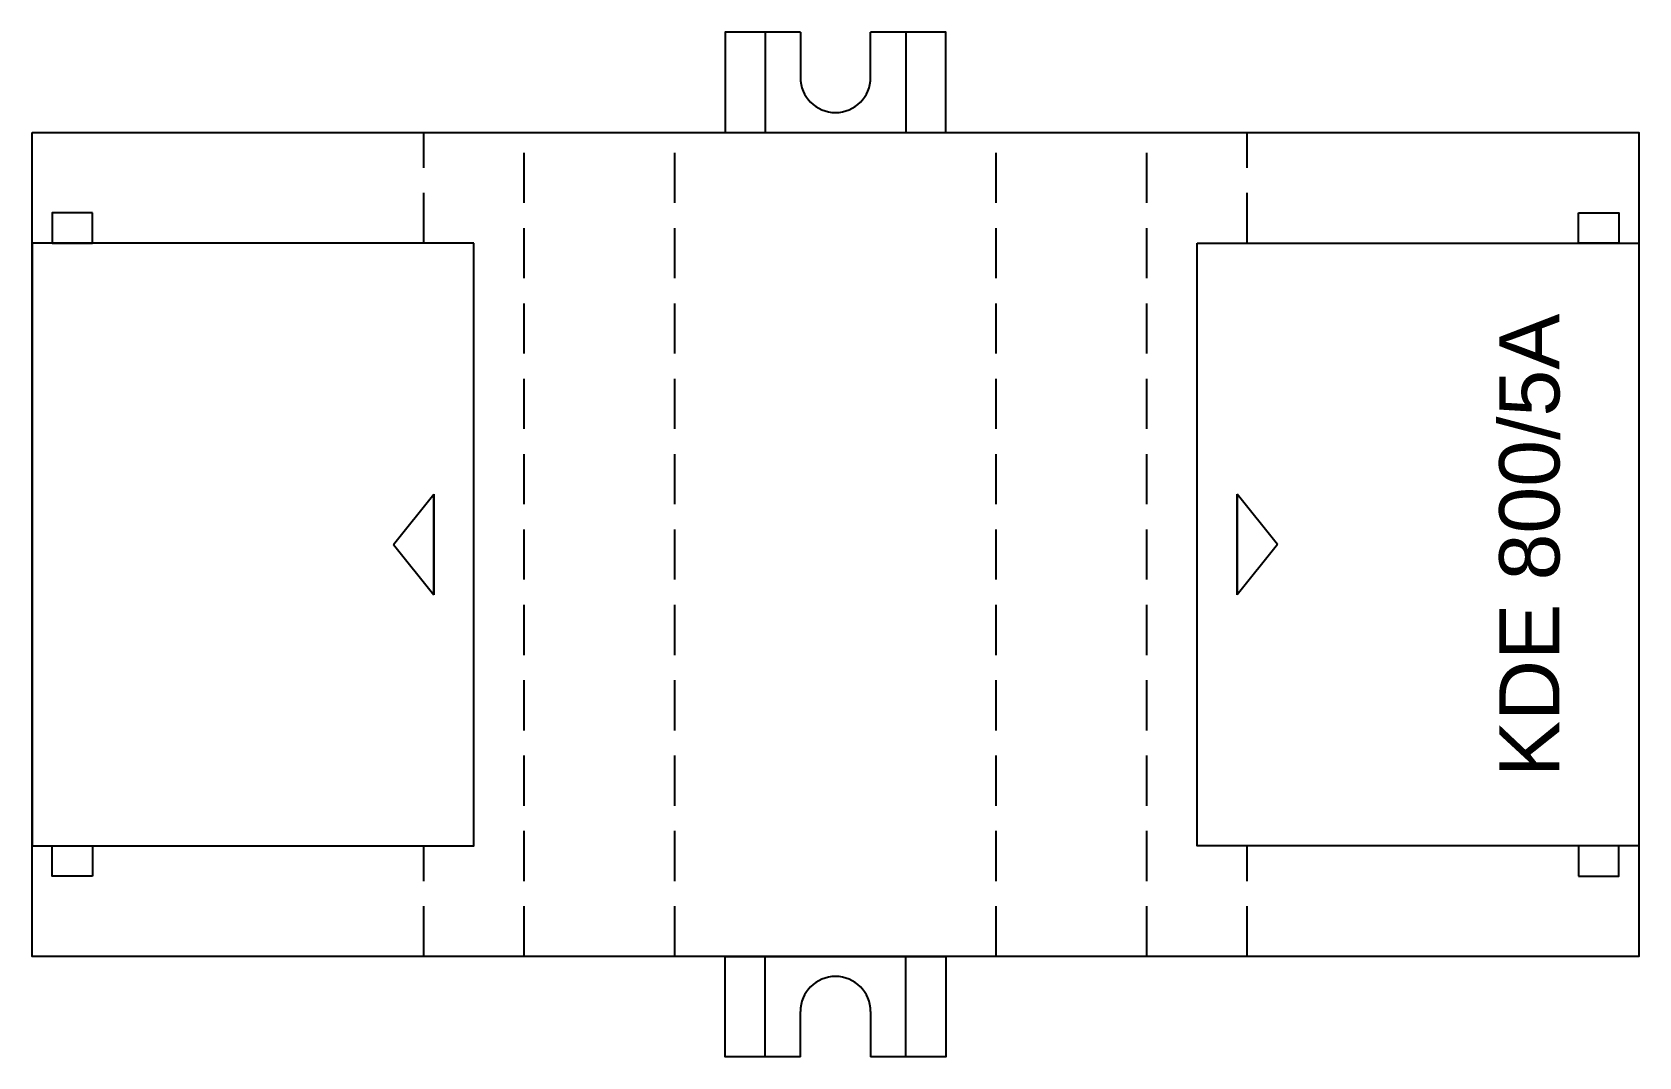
# Model space of a CAD drawing. Header units: millimetres. Extents: x 0 to 80, y 0 to 51.
import ezdxf

# ---------------------------------------------------------------- set-up
doc = ezdxf.new("R2010")
doc.units = ezdxf.units.MM
doc.linetypes.add('ASVLTYPE', pattern=[0.75, 0.5, -0.25])

# ---------------------------------------------------------------- blocks, each defined once
blk = doc.blocks.new('KDE 800A-2')
at = {"color": 85}
for p, q in [((83068.222, 42012.921), (83068.222, 42007.921)), ((83069.972, 42012.921), (83069.972, 42010.671)), ((83073.472, 42010.671), (83073.472, 42012.921)), ((83075.222, 42012.921), (83075.222, 42007.921)), ((83049.722, 41987.421), (83051.722, 41989.921)), ((83051.722, 41989.921), (83051.722, 41984.921)), ((83051.722, 41984.921), (83051.722, 41989.921)), ((83091.722, 41989.921), (83091.722, 41984.921)), ((83091.722, 41984.921), (83091.722, 41989.921)), ((83093.722, 41987.421), (83091.722, 41989.921)), ((83049.722, 41987.421), (83051.722, 41984.921)), ((83093.722, 41987.421), (83091.722, 41984.921)), ((83068.222, 41961.921), (83068.222, 41966.921)), ((83075.222, 41961.921), (83075.222, 41966.921)), ((83069.972, 41961.921), (83069.972, 41964.171)), ((83073.472, 41964.171), (83073.472, 41961.921))]:
    blk.add_line(p, q, dxfattribs=at)
at = {"color": 85, "linetype": 'ASVLTYPE', "ltscale": 5}
for p, q in [((83051.222, 42002.421), (83051.222, 42007.921)), ((83056.222, 41966.921), (83056.222, 42007.921)), ((83063.722, 41966.921), (83063.722, 42007.921)), ((83079.722, 41966.921), (83079.722, 42007.921)), ((83087.222, 41966.921), (83087.222, 42007.921)), ((83092.222, 42002.421), (83092.222, 42007.921)), ((83051.222, 41966.921), (83051.222, 41972.421)), ((83092.222, 41966.921), (83092.222, 41972.421))]:
    blk.add_line(p, q, dxfattribs=at)
at = {"color": 85}
for points in [[(83069.972, 42012.921), (83066.222, 42012.921), (83066.222, 42007.921), (83077.222, 42007.921), (83077.222, 42012.921), (83073.472, 42012.921)], [(83069.972, 41961.921), (83066.222, 41961.921), (83066.222, 41966.921), (83077.222, 41966.921), (83077.222, 41961.921), (83073.472, 41961.921)]]:
    blk.add_lwpolyline(points, dxfattribs=at)
for points in [[(83031.722, 42007.921), (83111.722, 42007.921), (83111.722, 41966.921), (83031.722, 41966.921)], [(83034.722, 42003.921), (83032.722, 42003.921), (83032.722, 42002.421), (83034.722, 42002.421)], [(83108.722, 42003.921), (83110.722, 42003.921), (83110.722, 42002.421), (83108.722, 42002.421)], [(83053.722, 42002.421), (83031.722, 42002.421), (83031.722, 41972.421), (83053.722, 41972.421)], [(83089.722, 42002.421), (83111.722, 42002.421), (83111.722, 41972.421), (83089.722, 41972.421)], [(83034.722, 41970.921), (83032.722, 41970.921), (83032.722, 41972.421), (83034.722, 41972.421)], [(83108.722, 41970.921), (83110.722, 41970.921), (83110.722, 41972.421), (83108.722, 41972.421)]]:
    blk.add_lwpolyline(points, close=True, dxfattribs=at)
for centre, start, end in [((83071.722, 42010.671), 180, 0), ((83071.722, 41964.171), 0, 180)]:
    blk.add_arc(centre, 1.75, start, end, dxfattribs=at)
at = {"color": 85, "insert": (83106.291, 41987.383), "char_height": 3, "attachment_point": 5, "rotation": 90}
blk.add_mtext('{\\fArial|b0|i0|c0|p34;KDE 800/5A}', dxfattribs=at)

msp = doc.modelspace()

# ---------------------------------------------------------------- block references
at = {"color": 2}
msp.add_blockref('KDE 800A-2', (-83031.722, -41961.921), dxfattribs=at)

doc.saveas('drawing.dxf')
